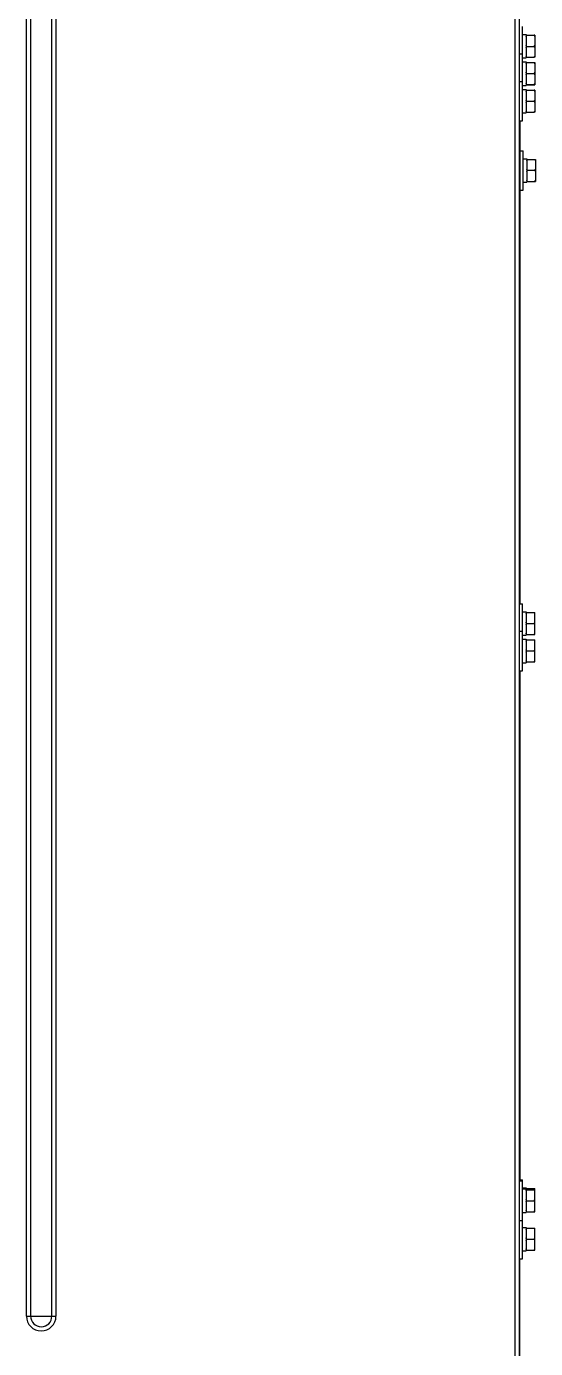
# Model space of a CAD drawing. Header units: millimetres. Extents: x 32496 to 166256, y 3504 to 23939.
# Drawn here: x 101172 to 101403, y 6741 to 7343 of the extents above; entities that cross this region are included whole.
import ezdxf

# ---------------------------------------------------------------- set-up
doc = ezdxf.new("R2010")
doc.units = ezdxf.units.MM
doc.layers.get('0').update_dxf_attribs({"lineweight": 35})
for name, color, linetype in [('2401-01144-S-M6-16HWM_1_0', 7, 'Continuous'), ('4215-19366_1_1_0', 7, 'Continuous'), ('4215-23304_2_1_1_0', 7, 'Continuous')]:
    doc.layers.add(name, color=color, linetype=linetype)

# ---------------------------------------------------------------- blocks, each defined once
blk = doc.blocks.new('gtrytrgtrr')
at = {"layer": '2401-01144-S-M6-16HWM_1_0', "color": 7, "linetype": 'Continuous'}
for p, q in [((69620.56, -73746.29), (69620.56, -73733.79)), ((69620.56, -73737.44), (69622.16, -73737.44)), ((69622.16, -73737.44), (69622.16, -73748.14)), ((69622.46, -73737.77), (69625.86, -73737.77)), ((69622.46, -73737.82), (69625.86, -73737.82)), ((69626.16, -73737.77), (69626.16, -73747.81)), ((69618.96, -73746.29), (69620.56, -73746.29)), ((69620.56, -73758.79), (69620.56, -73746.29)), ((69622.46, -73742.84), (69625.86, -73742.84)), ((69620.56, -73748.14), (69622.16, -73748.14)), ((69620.56, -73749.94), (69622.16, -73749.94)), ((69622.16, -73749.94), (69622.16, -73760.64)), ((69622.46, -73747.82), (69625.86, -73747.82)), ((69622.46, -73750.25), (69625.86, -73750.25)), ((69626.16, -73750.26), (69626.16, -73760.32)), ((69622.46, -73755.21), (69625.86, -73755.21)), ((69618.96, -73758.79), (69620.56, -73758.79)), ((69620.56, -73776.79), (69620.56, -73758.79)), ((69620.56, -73760.64), (69622.16, -73760.64)), ((69620.56, -73762.44), (69622.16, -73762.44)), ((69622.16, -73762.44), (69622.16, -73773.14)), ((69622.46, -73760.25), (69625.86, -73760.25)), ((69622.46, -73760.33), (69625.86, -73760.33)), ((69622.46, -73762.77), (69625.86, -73762.77)), ((69622.46, -73762.82), (69625.86, -73762.82)), ((69626.16, -73762.77), (69626.16, -73772.81)), ((69622.46, -73767.84), (69625.86, -73767.84)), ((69618.96, -73776.79), (69620.56, -73776.79)), ((69620.56, -73773.14), (69622.16, -73773.14)), ((69622.46, -73772.82), (69625.86, -73772.82)), ((69619.26, -73790.29), (69620.86, -73790.29)), ((69620.86, -73808.29), (69620.86, -73790.29)), ((69620.86, -73793.94), (69622.46, -73793.94)), ((69622.46, -73793.94), (69622.46, -73804.64)), ((69622.76, -73794.25), (69626.16, -73794.25)), ((69626.46, -73794.26), (69626.46, -73804.32)), ((69622.76, -73799.21), (69626.16, -73799.21)), ((69620.86, -73804.64), (69622.46, -73804.64)), ((69622.76, -73804.25), (69626.16, -73804.25)), ((69622.76, -73804.33), (69626.16, -73804.33)), ((69619.26, -73808.29), (69620.86, -73808.29)), ((69618.96, -73996.29), (69620.56, -73996.29)), ((69620.56, -74008.79), (69620.56, -73996.29)), ((69620.56, -73999.94), (69622.16, -73999.94)), ((69622.16, -73999.94), (69622.16, -74010.64)), ((69622.16, -74000.29), (69626.16, -74000.29)), ((69626.16, -74010.29), (69626.16, -74000.29)), ((69618.96, -74008.79), (69620.56, -74008.79)), ((69620.56, -74026.79), (69620.56, -74008.79)), ((69620.56, -74010.64), (69622.16, -74010.64)), ((69622.16, -74010.29), (69626.16, -74010.29)), ((69622.46, -74005.29), (69625.86, -74005.29)), ((69620.56, -74012.44), (69622.16, -74012.44)), ((69622.16, -74012.44), (69622.16, -74023.14)), ((69622.16, -74012.79), (69626.16, -74012.79)), ((69626.16, -74022.79), (69626.16, -74012.79)), ((69620.56, -74023.14), (69622.16, -74023.14)), ((69622.16, -74022.79), (69626.16, -74022.79)), ((69622.46, -74017.79), (69625.86, -74017.79)), ((69618.96, -74026.79), (69620.56, -74026.79)), ((69618.96, -74258.29), (69620.56, -74258.29)), ((69618.96, -74258.79), (69620.56, -74258.79)), ((69620.56, -74258.79), (69620.56, -74258.29)), ((69620.56, -74276.79), (69620.56, -74258.79)), ((69620.56, -74261.94), (69622.16, -74261.94)), ((69620.56, -74262.44), (69622.16, -74262.44)), ((69622.16, -74261.94), (69622.16, -74262.44)), ((69622.16, -74262.29), (69626.16, -74262.29)), ((69622.16, -74262.44), (69622.16, -74273.14)), ((69622.16, -74262.79), (69626.16, -74262.79)), ((69626.16, -74262.79), (69626.16, -74262.29)), ((69626.16, -74272.79), (69626.16, -74262.79)), ((69622.46, -74267.79), (69625.86, -74267.79)), ((69620.56, -74273.14), (69622.16, -74273.14)), ((69622.16, -74272.79), (69626.16, -74272.79)), ((69618.96, -74276.79), (69620.56, -74276.79)), ((69620.56, -74294.29), (69620.56, -74276.79)), ((69620.56, -74279.94), (69622.16, -74279.94)), ((69622.16, -74279.94), (69622.16, -74290.64)), ((69622.16, -74280.29), (69626.16, -74280.29)), ((69626.16, -74290.29), (69626.16, -74280.29)), ((69622.46, -74285.29), (69625.86, -74285.29)), ((69620.56, -74290.64), (69622.16, -74290.64)), ((69622.16, -74290.29), (69626.16, -74290.29)), ((69618.96, -74294.29), (69620.56, -74294.29))]:
    blk.add_line(p, q, dxfattribs=at)
for points, knots in [([(69622.16, -73737.77), (69622.19, -73737.77), (69622.29, -73737.77), (69622.39, -73737.77), (69622.46, -73737.77)], [0, 0, 0, 0, 0.23369, 1, 1, 1, 1]), ([(69622.46, -73737.82), (69622.44, -73737.82), (69622.34, -73737.81), (69622.24, -73737.81), (69622.16, -73737.81)], [0, 0, 0, 0, 0.265512, 1, 1, 1, 1]), ([(69622.16, -73738.39), (69622.18, -73738.34), (69622.28, -73738.15), (69622.38, -73737.96), (69622.46, -73737.82)], [0, 0, 0, 0, 0.24919, 1, 1, 1, 1]), ([(69626.16, -73737.77), (69626.14, -73737.77), (69626.04, -73737.77), (69625.94, -73737.77), (69625.86, -73737.77)], [0, 0, 0, 0, 0.23369, 1, 1, 1, 1]), ([(69625.86, -73737.82), (69625.89, -73737.82), (69625.99, -73737.81), (69626.09, -73737.81), (69626.16, -73737.81)], [0, 0, 0, 0, 0.265514, 1, 1, 1, 1]), ([(69626.16, -73738.39), (69626.14, -73738.34), (69626.05, -73738.15), (69625.94, -73737.96), (69625.86, -73737.82)], [0, 0, 0, 0, 0.24919, 1, 1, 1, 1]), ([(69622.46, -73742.84), (69622.44, -73742.8), (69622.33, -73742.61), (69622.23, -73742.41), (69622.16, -73742.27)], [0, 0, 0, 0, 0.250844, 1, 1, 1, 1]), ([(69622.16, -73743.41), (69622.18, -73743.36), (69622.28, -73743.17), (69622.38, -73742.98), (69622.46, -73742.84)], [0, 0, 0, 0, 0.249123, 1, 1, 1, 1]), ([(69625.86, -73742.84), (69625.89, -73742.8), (69626, -73742.61), (69626.09, -73742.41), (69626.16, -73742.27)], [0, 0, 0, 0, 0.250845, 1, 1, 1, 1]), ([(69626.16, -73743.41), (69626.14, -73743.36), (69626.05, -73743.17), (69625.94, -73742.98), (69625.86, -73742.84)], [0, 0, 0, 0, 0.249123, 1, 1, 1, 1]), ([(69622.46, -73747.82), (69622.44, -73747.77), (69622.33, -73747.58), (69622.23, -73747.39), (69622.16, -73747.25)], [0, 0, 0, 0, 0.25091, 1, 1, 1, 1]), ([(69622.16, -73747.81), (69622.19, -73747.81), (69622.29, -73747.81), (69622.39, -73747.82), (69622.46, -73747.82)], [0, 0, 0, 0, 0.23369, 1, 1, 1, 1]), ([(69622.46, -73750.25), (69622.44, -73750.25), (69622.34, -73750.25), (69622.24, -73750.26), (69622.16, -73750.26)], [0, 0, 0, 0, 0.265501, 1, 1, 1, 1]), ([(69622.16, -73750.82), (69622.18, -73750.77), (69622.28, -73750.58), (69622.38, -73750.39), (69622.46, -73750.25)], [0, 0, 0, 0, 0.249101, 1, 1, 1, 1]), ([(69625.86, -73747.82), (69625.89, -73747.77), (69626, -73747.58), (69626.09, -73747.39), (69626.16, -73747.25)], [0, 0, 0, 0, 0.250911, 1, 1, 1, 1]), ([(69626.16, -73747.81), (69626.14, -73747.81), (69626.04, -73747.81), (69625.94, -73747.82), (69625.86, -73747.82)], [0, 0, 0, 0, 0.23369, 1, 1, 1, 1]), ([(69625.86, -73750.25), (69625.89, -73750.25), (69625.99, -73750.25), (69626.09, -73750.26), (69626.16, -73750.26)], [0, 0, 0, 0, 0.265502, 1, 1, 1, 1]), ([(69626.16, -73750.82), (69626.14, -73750.77), (69626.05, -73750.58), (69625.94, -73750.39), (69625.86, -73750.25)], [0, 0, 0, 0, 0.249101, 1, 1, 1, 1]), ([(69622.46, -73755.21), (69622.44, -73755.16), (69622.33, -73754.98), (69622.23, -73754.79), (69622.16, -73754.64)], [0, 0, 0, 0, 0.250932, 1, 1, 1, 1]), ([(69622.16, -73755.78), (69622.18, -73755.73), (69622.28, -73755.54), (69622.38, -73755.35), (69622.46, -73755.21)], [0, 0, 0, 0, 0.249211, 1, 1, 1, 1]), ([(69625.86, -73755.21), (69625.89, -73755.16), (69626, -73754.98), (69626.09, -73754.79), (69626.16, -73754.64)], [0, 0, 0, 0, 0.250932, 1, 1, 1, 1]), ([(69626.16, -73755.78), (69626.14, -73755.73), (69626.05, -73755.54), (69625.94, -73755.35), (69625.86, -73755.21)], [0, 0, 0, 0, 0.249211, 1, 1, 1, 1]), ([(69622.46, -73760.25), (69622.44, -73760.2), (69622.33, -73760.01), (69622.23, -73759.82), (69622.16, -73759.67)], [0, 0, 0, 0, 0.250824, 1, 1, 1, 1]), ([(69622.16, -73760.26), (69622.19, -73760.26), (69622.29, -73760.25), (69622.39, -73760.25), (69622.46, -73760.25)], [0, 0, 0, 0, 0.233702, 1, 1, 1, 1]), ([(69622.46, -73760.33), (69622.44, -73760.33), (69622.34, -73760.33), (69622.24, -73760.33), (69622.16, -73760.32)], [0, 0, 0, 0, 0.265501, 1, 1, 1, 1]), ([(69622.16, -73762.77), (69622.19, -73762.77), (69622.29, -73762.77), (69622.39, -73762.77), (69622.46, -73762.77)], [0, 0, 0, 0, 0.23369, 1, 1, 1, 1]), ([(69622.46, -73762.82), (69622.44, -73762.82), (69622.34, -73762.81), (69622.24, -73762.81), (69622.16, -73762.81)], [0, 0, 0, 0, 0.265512, 1, 1, 1, 1]), ([(69622.16, -73763.39), (69622.18, -73763.34), (69622.28, -73763.15), (69622.38, -73762.96), (69622.46, -73762.82)], [0, 0, 0, 0, 0.24919, 1, 1, 1, 1]), ([(69625.86, -73760.25), (69625.89, -73760.2), (69626, -73760.01), (69626.09, -73759.82), (69626.16, -73759.67)], [0, 0, 0, 0, 0.250825, 1, 1, 1, 1]), ([(69626.16, -73760.26), (69626.14, -73760.26), (69626.04, -73760.25), (69625.94, -73760.25), (69625.86, -73760.25)], [0, 0, 0, 0, 0.233703, 1, 1, 1, 1]), ([(69625.86, -73760.33), (69625.89, -73760.33), (69625.99, -73760.33), (69626.09, -73760.33), (69626.16, -73760.32)], [0, 0, 0, 0, 0.265502, 1, 1, 1, 1]), ([(69626.16, -73762.77), (69626.14, -73762.77), (69626.04, -73762.77), (69625.94, -73762.77), (69625.86, -73762.77)], [0, 0, 0, 0, 0.23369, 1, 1, 1, 1]), ([(69625.86, -73762.82), (69625.89, -73762.82), (69625.99, -73762.81), (69626.09, -73762.81), (69626.16, -73762.81)], [0, 0, 0, 0, 0.265514, 1, 1, 1, 1]), ([(69626.16, -73763.39), (69626.14, -73763.34), (69626.05, -73763.15), (69625.94, -73762.96), (69625.86, -73762.82)], [0, 0, 0, 0, 0.24919, 1, 1, 1, 1]), ([(69622.46, -73767.84), (69622.44, -73767.8), (69622.33, -73767.61), (69622.23, -73767.41), (69622.16, -73767.27)], [0, 0, 0, 0, 0.250844, 1, 1, 1, 1]), ([(69622.16, -73768.41), (69622.18, -73768.36), (69622.28, -73768.17), (69622.38, -73767.98), (69622.46, -73767.84)], [0, 0, 0, 0, 0.249123, 1, 1, 1, 1]), ([(69625.86, -73767.84), (69625.89, -73767.8), (69626, -73767.61), (69626.09, -73767.41), (69626.16, -73767.27)], [0, 0, 0, 0, 0.250845, 1, 1, 1, 1]), ([(69626.16, -73768.41), (69626.14, -73768.36), (69626.05, -73768.17), (69625.94, -73767.98), (69625.86, -73767.84)], [0, 0, 0, 0, 0.249123, 1, 1, 1, 1]), ([(69622.46, -73772.82), (69622.44, -73772.77), (69622.33, -73772.58), (69622.23, -73772.39), (69622.16, -73772.25)], [0, 0, 0, 0, 0.25091, 1, 1, 1, 1]), ([(69622.16, -73772.81), (69622.19, -73772.81), (69622.29, -73772.81), (69622.39, -73772.82), (69622.46, -73772.82)], [0, 0, 0, 0, 0.23369, 1, 1, 1, 1]), ([(69625.86, -73772.82), (69625.89, -73772.77), (69626, -73772.58), (69626.09, -73772.39), (69626.16, -73772.25)], [0, 0, 0, 0, 0.250911, 1, 1, 1, 1]), ([(69626.16, -73772.81), (69626.14, -73772.81), (69626.04, -73772.81), (69625.94, -73772.82), (69625.86, -73772.82)], [0, 0, 0, 0, 0.23369, 1, 1, 1, 1]), ([(69622.76, -73794.25), (69622.74, -73794.25), (69622.64, -73794.25), (69622.54, -73794.26), (69622.46, -73794.26)], [0, 0, 0, 0, 0.265501, 1, 1, 1, 1]), ([(69622.46, -73794.82), (69622.48, -73794.77), (69622.58, -73794.58), (69622.68, -73794.39), (69622.76, -73794.25)], [0, 0, 0, 0, 0.249101, 1, 1, 1, 1]), ([(69626.16, -73794.25), (69626.19, -73794.25), (69626.29, -73794.25), (69626.39, -73794.26), (69626.46, -73794.26)], [0, 0, 0, 0, 0.265502, 1, 1, 1, 1]), ([(69626.46, -73794.82), (69626.44, -73794.77), (69626.35, -73794.58), (69626.24, -73794.39), (69626.16, -73794.25)], [0, 0, 0, 0, 0.249101, 1, 1, 1, 1]), ([(69622.76, -73799.21), (69622.74, -73799.16), (69622.63, -73798.98), (69622.53, -73798.79), (69622.46, -73798.64)], [0, 0, 0, 0, 0.250932, 1, 1, 1, 1]), ([(69622.46, -73799.78), (69622.48, -73799.73), (69622.58, -73799.54), (69622.68, -73799.35), (69622.76, -73799.21)], [0, 0, 0, 0, 0.249211, 1, 1, 1, 1]), ([(69626.16, -73799.21), (69626.19, -73799.16), (69626.3, -73798.98), (69626.39, -73798.79), (69626.46, -73798.64)], [0, 0, 0, 0, 0.250932, 1, 1, 1, 1]), ([(69626.46, -73799.78), (69626.44, -73799.73), (69626.35, -73799.54), (69626.24, -73799.35), (69626.16, -73799.21)], [0, 0, 0, 0, 0.249211, 1, 1, 1, 1]), ([(69622.76, -73804.25), (69622.74, -73804.2), (69622.63, -73804.01), (69622.53, -73803.82), (69622.46, -73803.67)], [0, 0, 0, 0, 0.250824, 1, 1, 1, 1]), ([(69622.46, -73804.26), (69622.49, -73804.26), (69622.59, -73804.25), (69622.69, -73804.25), (69622.76, -73804.25)], [0, 0, 0, 0, 0.233702, 1, 1, 1, 1]), ([(69622.76, -73804.33), (69622.74, -73804.33), (69622.64, -73804.33), (69622.54, -73804.33), (69622.46, -73804.32)], [0, 0, 0, 0, 0.265501, 1, 1, 1, 1]), ([(69626.16, -73804.25), (69626.19, -73804.2), (69626.3, -73804.01), (69626.39, -73803.82), (69626.46, -73803.67)], [0, 0, 0, 0, 0.250825, 1, 1, 1, 1]), ([(69626.46, -73804.26), (69626.44, -73804.26), (69626.34, -73804.25), (69626.24, -73804.25), (69626.16, -73804.25)], [0, 0, 0, 0, 0.233703, 1, 1, 1, 1]), ([(69626.16, -73804.33), (69626.19, -73804.33), (69626.29, -73804.33), (69626.39, -73804.33), (69626.46, -73804.32)], [0, 0, 0, 0, 0.265502, 1, 1, 1, 1]), ([(69622.16, -74000.86), (69622.18, -74000.81), (69622.28, -74000.62), (69622.38, -74000.43), (69622.46, -74000.29)], [0, 0, 0, 0, 0.249157, 1, 1, 1, 1]), ([(69622.46, -74005.29), (69622.44, -74005.24), (69622.33, -74005.06), (69622.23, -74004.87), (69622.16, -74004.72)], [0, 0, 0, 0, 0.250877, 1, 1, 1, 1]), ([(69626.16, -74000.86), (69626.14, -74000.81), (69626.05, -74000.62), (69625.94, -74000.43), (69625.86, -74000.29)], [0, 0, 0, 0, 0.249157, 1, 1, 1, 1]), ([(69625.86, -74005.29), (69625.89, -74005.24), (69626, -74005.06), (69626.09, -74004.87), (69626.16, -74004.72)], [0, 0, 0, 0, 0.250877, 1, 1, 1, 1]), ([(69622.16, -74005.86), (69622.18, -74005.81), (69622.28, -74005.62), (69622.38, -74005.43), (69622.46, -74005.29)], [0, 0, 0, 0, 0.249157, 1, 1, 1, 1]), ([(69622.46, -74010.29), (69622.44, -74010.24), (69622.33, -74010.06), (69622.23, -74009.87), (69622.16, -74009.72)], [0, 0, 0, 0, 0.250877, 1, 1, 1, 1]), ([(69626.16, -74005.86), (69626.14, -74005.81), (69626.05, -74005.62), (69625.94, -74005.43), (69625.86, -74005.29)], [0, 0, 0, 0, 0.249157, 1, 1, 1, 1]), ([(69625.86, -74010.29), (69625.89, -74010.24), (69626, -74010.06), (69626.09, -74009.87), (69626.16, -74009.72)], [0, 0, 0, 0, 0.250877, 1, 1, 1, 1]), ([(69622.16, -74013.36), (69622.18, -74013.31), (69622.28, -74013.12), (69622.38, -74012.93), (69622.46, -74012.79)], [0, 0, 0, 0, 0.249157, 1, 1, 1, 1]), ([(69622.46, -74017.79), (69622.44, -74017.74), (69622.33, -74017.56), (69622.23, -74017.37), (69622.16, -74017.22)], [0, 0, 0, 0, 0.250877, 1, 1, 1, 1]), ([(69626.16, -74013.36), (69626.14, -74013.31), (69626.05, -74013.12), (69625.94, -74012.93), (69625.86, -74012.79)], [0, 0, 0, 0, 0.249157, 1, 1, 1, 1]), ([(69625.86, -74017.79), (69625.89, -74017.74), (69626, -74017.56), (69626.09, -74017.37), (69626.16, -74017.22)], [0, 0, 0, 0, 0.250877, 1, 1, 1, 1]), ([(69622.16, -74018.36), (69622.18, -74018.31), (69622.28, -74018.12), (69622.38, -74017.93), (69622.46, -74017.79)], [0, 0, 0, 0, 0.249157, 1, 1, 1, 1]), ([(69622.46, -74022.79), (69622.44, -74022.74), (69622.33, -74022.56), (69622.23, -74022.37), (69622.16, -74022.22)], [0, 0, 0, 0, 0.250877, 1, 1, 1, 1]), ([(69626.16, -74018.36), (69626.14, -74018.31), (69626.05, -74018.12), (69625.94, -74017.93), (69625.86, -74017.79)], [0, 0, 0, 0, 0.249157, 1, 1, 1, 1]), ([(69625.86, -74022.79), (69625.89, -74022.74), (69626, -74022.56), (69626.09, -74022.37), (69626.16, -74022.22)], [0, 0, 0, 0, 0.250877, 1, 1, 1, 1]), ([(69622.16, -74263.36), (69622.18, -74263.31), (69622.28, -74263.12), (69622.38, -74262.93), (69622.46, -74262.79)], [0, 0, 0, 0, 0.249157, 1, 1, 1, 1]), ([(69622.2, -74262.79), (69622.22, -74262.75), (69622.3, -74262.58), (69622.39, -74262.41), (69622.46, -74262.29)], [0, 0, 0, 0, 0.249269, 1, 1, 1, 1]), ([(69626.13, -74262.79), (69626.11, -74262.75), (69626.02, -74262.58), (69625.93, -74262.41), (69625.86, -74262.29)], [0, 0, 0, 0, 0.249268, 1, 1, 1, 1]), ([(69626.16, -74263.36), (69626.14, -74263.31), (69626.05, -74263.12), (69625.94, -74262.93), (69625.86, -74262.79)], [0, 0, 0, 0, 0.249157, 1, 1, 1, 1]), ([(69622.46, -74267.79), (69622.44, -74267.74), (69622.33, -74267.56), (69622.23, -74267.37), (69622.16, -74267.22)], [0, 0, 0, 0, 0.250877, 1, 1, 1, 1]), ([(69622.16, -74268.36), (69622.18, -74268.31), (69622.28, -74268.12), (69622.38, -74267.93), (69622.46, -74267.79)], [0, 0, 0, 0, 0.249157, 1, 1, 1, 1]), ([(69625.86, -74267.79), (69625.89, -74267.74), (69626, -74267.56), (69626.09, -74267.37), (69626.16, -74267.22)], [0, 0, 0, 0, 0.250877, 1, 1, 1, 1]), ([(69626.16, -74268.36), (69626.14, -74268.31), (69626.05, -74268.12), (69625.94, -74267.93), (69625.86, -74267.79)], [0, 0, 0, 0, 0.249157, 1, 1, 1, 1]), ([(69622.46, -74272.79), (69622.44, -74272.74), (69622.33, -74272.56), (69622.23, -74272.37), (69622.16, -74272.22)], [0, 0, 0, 0, 0.250877, 1, 1, 1, 1]), ([(69625.86, -74272.79), (69625.89, -74272.74), (69626, -74272.56), (69626.09, -74272.37), (69626.16, -74272.22)], [0, 0, 0, 0, 0.250877, 1, 1, 1, 1]), ([(69622.16, -74280.86), (69622.18, -74280.81), (69622.28, -74280.62), (69622.38, -74280.43), (69622.46, -74280.29)], [0, 0, 0, 0, 0.249157, 1, 1, 1, 1]), ([(69626.16, -74280.86), (69626.14, -74280.81), (69626.05, -74280.62), (69625.94, -74280.43), (69625.86, -74280.29)], [0, 0, 0, 0, 0.249157, 1, 1, 1, 1]), ([(69622.46, -74285.29), (69622.44, -74285.24), (69622.33, -74285.06), (69622.23, -74284.87), (69622.16, -74284.72)], [0, 0, 0, 0, 0.250877, 1, 1, 1, 1]), ([(69622.16, -74285.86), (69622.18, -74285.81), (69622.28, -74285.62), (69622.38, -74285.43), (69622.46, -74285.29)], [0, 0, 0, 0, 0.249157, 1, 1, 1, 1]), ([(69625.86, -74285.29), (69625.89, -74285.24), (69626, -74285.06), (69626.09, -74284.87), (69626.16, -74284.72)], [0, 0, 0, 0, 0.250877, 1, 1, 1, 1]), ([(69626.16, -74285.86), (69626.14, -74285.81), (69626.05, -74285.62), (69625.94, -74285.43), (69625.86, -74285.29)], [0, 0, 0, 0, 0.249157, 1, 1, 1, 1]), ([(69622.46, -74290.29), (69622.44, -74290.24), (69622.33, -74290.06), (69622.23, -74289.87), (69622.16, -74289.72)], [0, 0, 0, 0, 0.250877, 1, 1, 1, 1]), ([(69625.86, -74290.29), (69625.89, -74290.24), (69626, -74290.06), (69626.09, -74289.87), (69626.16, -74289.72)], [0, 0, 0, 0, 0.250877, 1, 1, 1, 1])]:
    blk.add_open_spline(points, degree=3, knots=knots, dxfattribs=at)
at = {"layer": '4215-19366_1_1_0', "color": 7, "linetype": 'Continuous'}
for p, q in [((69619.26, -73776.79), (69619.26, -73996.29)), ((69618.96, -73815.79), (69619.26, -73815.79)), ((69619.26, -73817.79), (69618.96, -73817.79)), ((69619.26, -74026.79), (69619.26, -74258.29)), ((69619.26, -74246.29), (69618.96, -74246.29)), ((69619.26, -74362.29), (69619.26, -74294.29))]:
    blk.add_line(p, q, dxfattribs=at)
at = {"layer": '4215-23304_2_1_1_0', "color": 9, "linetype": 'Continuous'}
for p, q in [((69617.26, -74414.34), (69617.26, -73096.24)), ((69395.05, -74320.29), (69395.05, -73190.29)), ((69396.92, -73190.29), (69396.92, -74320.29)), ((69406.61, -74320.29), (69406.61, -73190.29)), ((69408.47, -73190.29), (69408.47, -74320.29)), ((69395.05, -74320.29), (69408.47, -74320.29))]:
    blk.add_line(p, q, dxfattribs=at)
at = {"layer": '4215-23304_2_1_1_0', "color": 7, "linetype": 'Continuous'}
blk.add_line((69618.96, -73094.54), (69618.96, -74416.04), dxfattribs=at)
at = {"layer": '4215-23304_2_1_1_0', "color": 9, "linetype": 'Continuous'}
for radius in [6.71, 4.84]:
    blk.add_arc((69401.76, -74320.29), radius, 180, 0, dxfattribs=at)

msp = doc.modelspace()

# ---------------------------------------------------------------- block references
msp.add_blockref('gtrytrgtrr', (31776.885, 81076.369))

doc.saveas('drawing.dxf')
